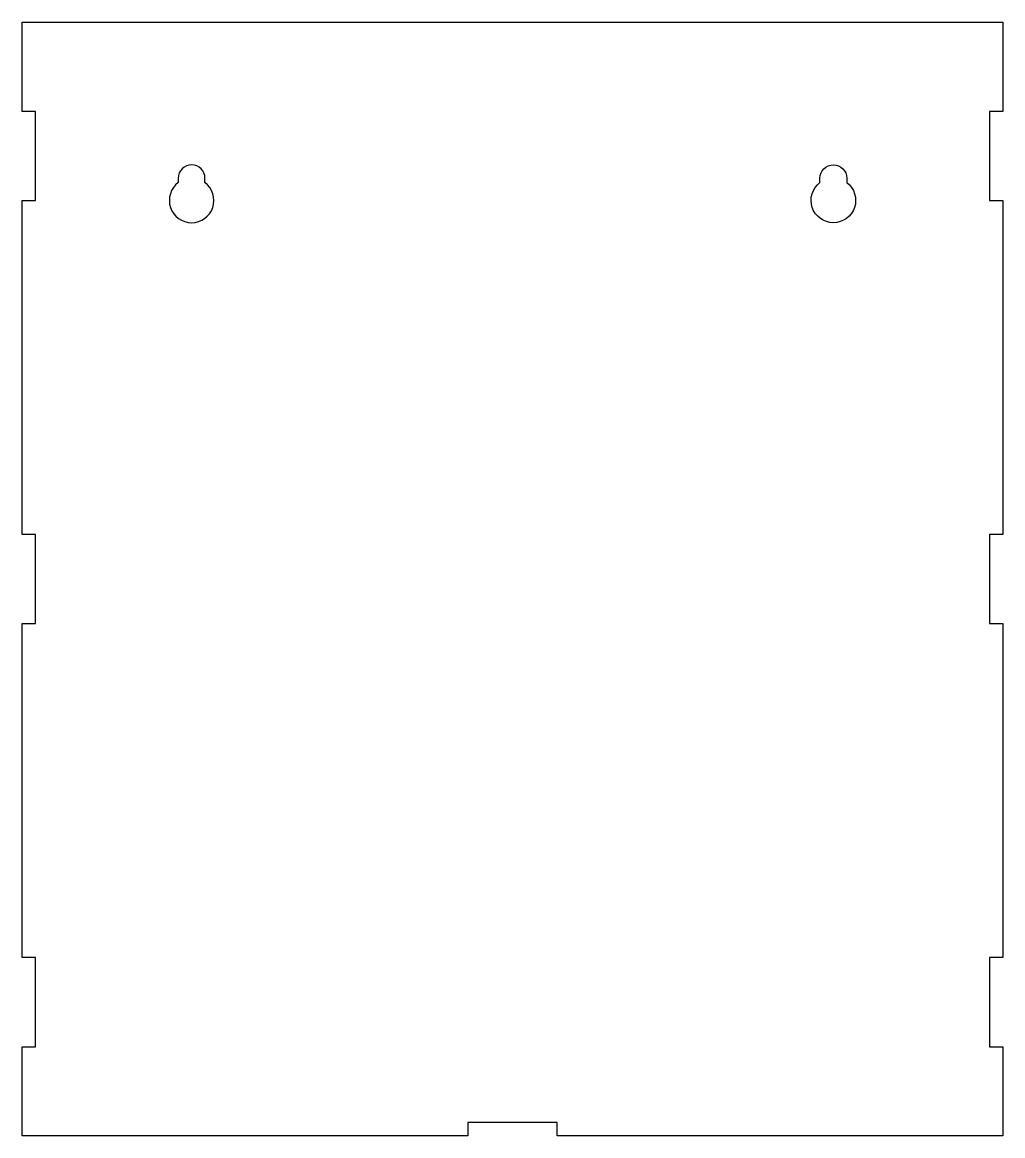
# Model space of a CAD drawing. Extents: x 628 to 848, y 49 to 299.
import ezdxf

# ---------------------------------------------------------------- set-up
doc = ezdxf.new("R2010")
doc.units = 0
doc.layers.add('PREDEFINITO', color=7, linetype='CONTINUOUS')

msp = doc.modelspace()

# ---------------------------------------------------------------- linework, layer by layer
at = {"layer": 'PREDEFINITO'}
msp.add_lwpolyline([(627.91, 68.59), (630.91, 68.59), (630.91, 88.59), (627.91, 88.59), (627.91, 163.59), (630.91, 163.59), (630.91, 183.59), (627.91, 183.59), (627.91, 258.59), (630.91, 258.59), (630.91, 278.59), (627.91, 278.59), (627.91, 298.59), (847.91, 298.59), (847.91, 278.59), (844.91, 278.59), (844.91, 258.59), (847.91, 258.59), (847.91, 183.59), (844.91, 183.59), (844.91, 163.59), (847.91, 163.59), (847.91, 88.59), (844.91, 88.59), (844.91, 68.59), (847.91, 68.59), (847.91, 48.59), (747.91, 48.59), (747.91, 51.59), (727.91, 51.59), (727.91, 48.59), (627.91, 48.59)], close=True, dxfattribs=at)
for points in [[(662.91, 263.59), (662.91, 262.59, 3), (668.91, 262.59), (668.91, 263.59, 1)], [(812.91, 263.59), (812.91, 262.59, -3), (806.91, 262.59), (806.91, 263.59, -1)]]:
    msp.add_lwpolyline(points, format="xyb", close=True, dxfattribs=at)

doc.saveas('drawing.dxf')
